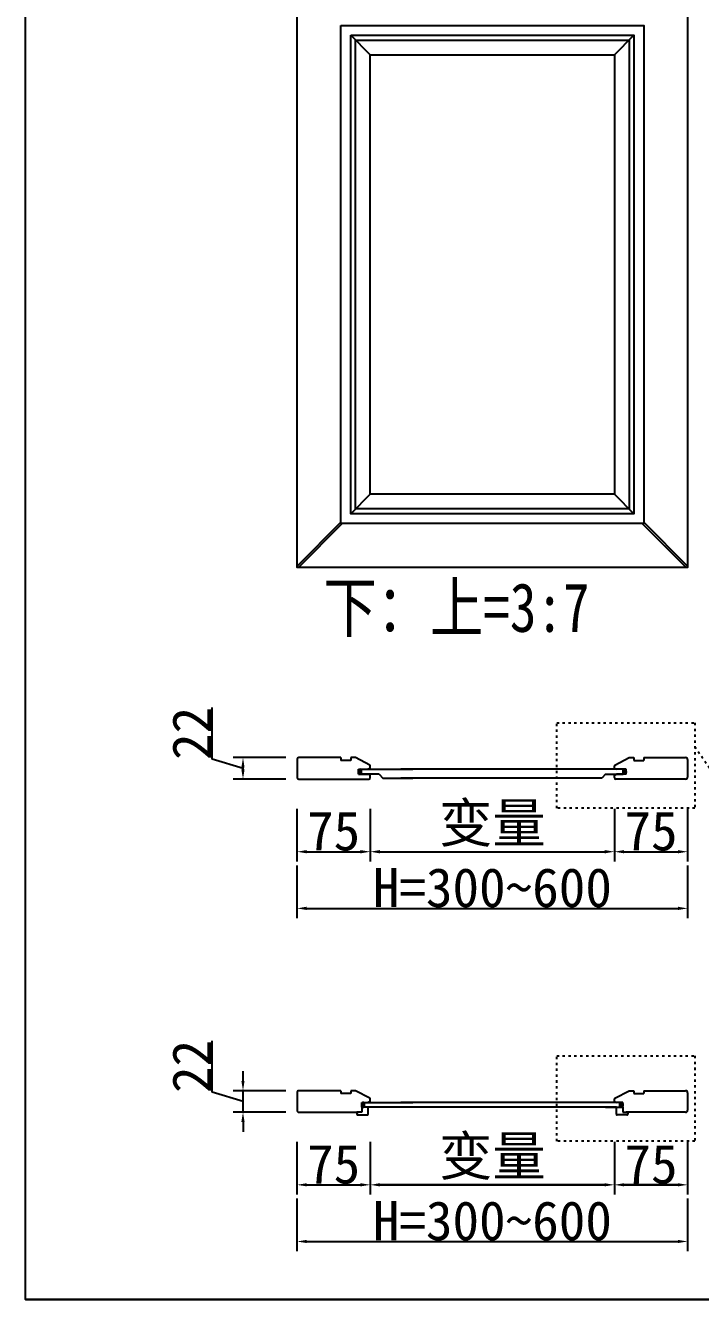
# Model space of a CAD drawing. Header units: millimetres. Extents: x 85186 to 129000, y -77269 to -36327.
# Drawn here: x 96769 to 97460, y -72417 to -71113 of the extents above; entities that cross this region are included whole.
import ezdxf

# ---------------------------------------------------------------- set-up
doc = ezdxf.new("R2010")
doc.units = ezdxf.units.MM
doc.linetypes.add('100', pattern=[30, 12, -18])
doc.layers.add('粗实线', color=7, linetype='Continuous')
doc.layers.add('细实线', color=251, linetype='Continuous')
doc.styles.add('KLF-1_宋体', font='SimSun.ttf')
doc.styles.get("Standard").update_dxf_attribs({"font": 'SimSun.ttf'})
doc.styles.add('宋体', font='SimSun.ttf', dxfattribs={"width": 0.8})
doc.dimstyles.new('客来福标注小', dxfattribs={"dimscale": 20, "dimtxt": 2, "dimasz": 0.5, "dimexe": 0.5, "dimexo": 0, "dimgap": 0.05, "dimtad": 1, "dimdec": 0, "dimzin": 0, "dimdsep": 46, "dimtxsty": 'Standard', "dimcen": 0, "dimclrd": 256, "dimclre": 256, "dimclrt": 256, "dimadec": 0, "dimazin": 0, "dimtfac": 1, "dimtdec": 0, "dimtofl": 0, "dimtmove": 1, "dimatfit": 3, "dimfxl": 2.2, "dimfxlon": 1, "dimtolj": 1, "dimtzin": 0, "dimarcsym": 0})

# ---------------------------------------------------------------- blocks, each defined once
blk = doc.blocks.new('*D3259')
at = {"lineweight": -2, "transparency": 16777216}
for p, q in [((97046.9, -71914.7), (97046.9, -71968.7)), ((97121.9, -71914.7), (97121.9, -71968.7)), ((97056.9, -71958.7), (97111.9, -71958.7))]:
    blk.add_line(p, q, dxfattribs=at)
at = {"transparency": 16777216}
for points in [[(97056.9, -71957), (97056.9, -71960.4), (97046.9, -71958.7)], [(97111.9, -71957), (97111.9, -71960.4), (97121.9, -71958.7)]]:
    blk.add_solid(points, dxfattribs=at)
at = {"layer": 'Defpoints', "color": 0, "transparency": 16777216}
for p in [(97046.9, -71885.6), (97121.9, -71884.4), (97121.9, -71958.7)]:
    blk.add_point(p, dxfattribs=at)
at = {"transparency": 16777216, "insert": (97084.4, -71937.7), "char_height": 40, "attachment_point": 5, "style": 'KLF-1_宋体'}
blk.add_mtext('\\A1;75', dxfattribs=at)
blk = doc.blocks.new('*D3260')
at = {"lineweight": -2, "transparency": 16777216}
for p, q in [((97121.9, -71914.7), (97121.9, -71968.7)), ((97372, -71914.7), (97372, -71968.7)), ((97131.9, -71958.7), (97362, -71958.7))]:
    blk.add_line(p, q, dxfattribs=at)
at = {"transparency": 16777216}
for points in [[(97131.9, -71957), (97131.9, -71960.4), (97121.9, -71958.7)], [(97362, -71957), (97362, -71960.4), (97372, -71958.7)]]:
    blk.add_solid(points, dxfattribs=at)
at = {"layer": 'Defpoints', "color": 0, "transparency": 16777216}
for p in [(97121.9, -71884.4), (97372, -71893.8), (97372, -71958.7)]:
    blk.add_point(p, dxfattribs=at)
at = {"transparency": 16777216, "insert": (97247, -71931.4), "char_height": 40, "attachment_point": 5, "style": 'KLF-1_宋体'}
blk.add_mtext('\\A1;变量', dxfattribs=at)
blk = doc.blocks.new('*D3261')
at = {"lineweight": -2, "transparency": 16777216}
for p, q in [((97372, -71914.7), (97372, -71968.7)), ((97447, -71914.7), (97447, -71968.7)), ((97382, -71958.7), (97437, -71958.7))]:
    blk.add_line(p, q, dxfattribs=at)
at = {"transparency": 16777216}
for points in [[(97382, -71957), (97382, -71960.4), (97372, -71958.7)], [(97437, -71957), (97437, -71960.4), (97447, -71958.7)]]:
    blk.add_solid(points, dxfattribs=at)
at = {"layer": 'Defpoints', "color": 0, "transparency": 16777216}
for p in [(97447, -71885.6), (97372, -71893.8), (97447, -71958.7)]:
    blk.add_point(p, dxfattribs=at)
at = {"transparency": 16777216, "insert": (97409.5, -71937.7), "char_height": 40, "attachment_point": 5, "style": 'KLF-1_宋体'}
blk.add_mtext('\\A1;75', dxfattribs=at)
blk = doc.blocks.new('*D3262')
at = {"lineweight": -2, "transparency": 16777216}
for p, q in [((96960.1, -71863.9), (96960.1, -71811.2)), ((96991.6, -71873.4), (96960.1, -71863.9)), ((97035.6, -71862.4), (96981.6, -71862.4)), ((96991.6, -71874.4), (96991.6, -71872.4)), ((97035.6, -71884.4), (96981.6, -71884.4))]:
    blk.add_line(p, q, dxfattribs=at)
at = {"transparency": 16777216}
for points in [[(96989.9, -71872.4), (96993.2, -71872.4), (96991.6, -71862.4)], [(96989.9, -71874.4), (96993.2, -71874.4), (96991.6, -71884.4)]]:
    blk.add_solid(points, dxfattribs=at)
at = {"layer": 'Defpoints', "color": 0, "transparency": 16777216}
for p in [(96991.6, -71862.4), (97073.4, -71862.4), (97073.4, -71884.4)]:
    blk.add_point(p, dxfattribs=at)
at = {"transparency": 16777216, "insert": (96939.1, -71837.6), "char_height": 40, "attachment_point": 5, "rotation": 90, "style": 'KLF-1_宋体'}
blk.add_mtext('\\A1;22', dxfattribs=at)
blk = doc.blocks.new('*D3263')
at = {"lineweight": -2, "transparency": 16777216}
for p, q in [((97046.9, -71972.7), (97046.9, -72026.7)), ((97447, -71972.7), (97447, -72026.7)), ((97056.9, -72016.7), (97437, -72016.7))]:
    blk.add_line(p, q, dxfattribs=at)
at = {"transparency": 16777216}
for points in [[(97056.9, -72015), (97056.9, -72018.4), (97046.9, -72016.7)], [(97437, -72015), (97437, -72018.4), (97447, -72016.7)]]:
    blk.add_solid(points, dxfattribs=at)
at = {"layer": 'Defpoints', "color": 0, "transparency": 16777216}
for p in [(97447, -71877.5, 0), (97046.9, -71923.9, 0), (97447, -72016.7)]:
    blk.add_point(p, dxfattribs=at)
at = {"transparency": 16777216, "insert": (97247, -71995.7), "char_height": 40, "attachment_point": 5, "style": 'KLF-1_宋体'}
blk.add_mtext('\\A1;H=300~600', dxfattribs=at)
blk = doc.blocks.new('*D3277')
at = {"lineweight": -2, "transparency": 16777216}
for p, q in [((97046.9, -72255.7), (97046.9, -72309.7)), ((97121.9, -72255.7), (97121.9, -72309.7)), ((97056.9, -72299.7), (97111.9, -72299.7))]:
    blk.add_line(p, q, dxfattribs=at)
at = {"transparency": 16777216}
for points in [[(97056.9, -72298), (97056.9, -72301.3), (97046.9, -72299.7)], [(97111.9, -72298), (97111.9, -72301.3), (97121.9, -72299.7)]]:
    blk.add_solid(points, dxfattribs=at)
at = {"layer": 'Defpoints', "color": 0, "transparency": 16777216}
for p in [(97046.9, -72226.6), (97121.9, -72225.4), (97121.9, -72299.7)]:
    blk.add_point(p, dxfattribs=at)
at = {"transparency": 16777216, "insert": (97084.4, -72278.7), "char_height": 40, "attachment_point": 5, "style": 'KLF-1_宋体'}
blk.add_mtext('\\A1;75', dxfattribs=at)
blk = doc.blocks.new('*D3278')
at = {"lineweight": -2, "transparency": 16777216}
for p, q in [((97121.9, -72255.7), (97121.9, -72309.7)), ((97372, -72255.7), (97372, -72309.7)), ((97131.9, -72299.7), (97362, -72299.7))]:
    blk.add_line(p, q, dxfattribs=at)
at = {"transparency": 16777216}
for points in [[(97131.9, -72298), (97131.9, -72301.3), (97121.9, -72299.7)], [(97362, -72298), (97362, -72301.3), (97372, -72299.7)]]:
    blk.add_solid(points, dxfattribs=at)
at = {"layer": 'Defpoints', "color": 0, "transparency": 16777216}
for p in [(97372, -72222.6), (97121.9, -72225.4), (97372, -72299.7)]:
    blk.add_point(p, dxfattribs=at)
at = {"transparency": 16777216, "insert": (97247, -72272.4), "char_height": 40, "attachment_point": 5, "style": 'KLF-1_宋体'}
blk.add_mtext('\\A1;变量', dxfattribs=at)
blk = doc.blocks.new('*D3279')
at = {"lineweight": -2, "transparency": 16777216}
for p, q in [((97372, -72255.7), (97372, -72309.7)), ((97447, -72255.7), (97447, -72309.7)), ((97382, -72299.7), (97437, -72299.7))]:
    blk.add_line(p, q, dxfattribs=at)
at = {"transparency": 16777216}
for points in [[(97382, -72298), (97382, -72301.3), (97372, -72299.7)], [(97437, -72298), (97437, -72301.3), (97447, -72299.7)]]:
    blk.add_solid(points, dxfattribs=at)
at = {"layer": 'Defpoints', "color": 0, "transparency": 16777216}
for p in [(97372, -72222.6), (97447, -72218.5, 0), (97447, -72299.7)]:
    blk.add_point(p, dxfattribs=at)
at = {"transparency": 16777216, "insert": (97409.5, -72278.7), "char_height": 40, "attachment_point": 5, "style": 'KLF-1_宋体'}
blk.add_mtext('\\A1;75', dxfattribs=at)
blk = doc.blocks.new('*D3280')
at = {"lineweight": -2, "transparency": 16777216}
for p, q in [((96960.1, -72204.9), (96960.1, -72152.2)), ((96991.6, -72193.3), (96991.6, -72183.3)), ((96991.6, -72214.3), (96960.1, -72204.9)), ((97035.6, -72203.3), (96981.6, -72203.3)), ((96991.6, -72225.3), (96991.6, -72203.3)), ((97035.6, -72225.3), (96981.6, -72225.3)), ((96991.6, -72235.3), (96991.6, -72245.3))]:
    blk.add_line(p, q, dxfattribs=at)
at = {"transparency": 16777216}
for points in [[(96989.9, -72193.3), (96993.2, -72193.3), (96991.6, -72203.3)], [(96989.9, -72235.3), (96993.2, -72235.3), (96991.6, -72225.3)]]:
    blk.add_solid(points, dxfattribs=at)
at = {"layer": 'Defpoints', "color": 0, "transparency": 16777216}
for p in [(96991.6, -72203.3), (97073.4, -72203.3), (97073.4, -72225.3)]:
    blk.add_point(p, dxfattribs=at)
at = {"transparency": 16777216, "insert": (96939.1, -72178.5), "char_height": 40, "attachment_point": 5, "rotation": 90, "style": 'KLF-1_宋体'}
blk.add_mtext('\\A1;22', dxfattribs=at)
blk = doc.blocks.new('*D3281')
at = {"lineweight": -2, "transparency": 16777216}
for p, q in [((97046.9, -72313.7), (97046.9, -72367.7)), ((97447, -72313.7), (97447, -72367.7)), ((97056.9, -72357.7), (97437, -72357.7))]:
    blk.add_line(p, q, dxfattribs=at)
at = {"transparency": 16777216}
for points in [[(97056.9, -72356), (97056.9, -72359.3), (97046.9, -72357.7)], [(97437, -72356), (97437, -72359.3), (97447, -72357.7)]]:
    blk.add_solid(points, dxfattribs=at)
at = {"layer": 'Defpoints', "color": 0, "transparency": 16777216}
for p in [(97447, -72218.5, 0), (97046.9, -72264.9, 0), (97447, -72357.7)]:
    blk.add_point(p, dxfattribs=at)
at = {"transparency": 16777216, "insert": (97247, -72336.7), "char_height": 40, "attachment_point": 5, "style": 'KLF-1_宋体'}
blk.add_mtext('\\A1;H=300~600', dxfattribs=at)
blk = doc.blocks.new('*D3293')
at = {"lineweight": -2, "transparency": 16777216}
for p, q in [((97372, -72255.7), (97372, -72309.7)), ((97447, -72255.7), (97447, -72309.7)), ((97437, -72299.7), (97382, -72299.7))]:
    blk.add_line(p, q, dxfattribs=at)
at = {"transparency": 16777216}
for points in [[(97382, -72298), (97382, -72301.3), (97372, -72299.7)], [(97437, -72298), (97437, -72301.3), (97447, -72299.7)]]:
    blk.add_solid(points, dxfattribs=at)
at = {"layer": 'Defpoints', "color": 0, "transparency": 16777216}
for p in [(97372, -72225.4), (97447, -72226.6), (97372, -72299.7)]:
    blk.add_point(p, dxfattribs=at)
at = {"transparency": 16777216, "insert": (97409.5, -72278.7), "char_height": 40, "attachment_point": 5, "style": 'KLF-1_宋体'}
blk.add_mtext('\\A1;75', dxfattribs=at)
blk = doc.blocks.new('*D3294')
at = {"lineweight": -2, "transparency": 16777216}
for p, q in [((97121.9, -72255.7), (97121.9, -72309.7)), ((97372, -72255.7), (97372, -72309.7)), ((97362, -72299.7), (97131.9, -72299.7))]:
    blk.add_line(p, q, dxfattribs=at)
at = {"transparency": 16777216}
for points in [[(97131.9, -72298), (97131.9, -72301.3), (97121.9, -72299.7)], [(97362, -72298), (97362, -72301.3), (97372, -72299.7)]]:
    blk.add_solid(points, dxfattribs=at)
at = {"layer": 'Defpoints', "color": 0, "transparency": 16777216}
for p in [(97121.9, -72222.6), (97372, -72225.4), (97121.9, -72299.7)]:
    blk.add_point(p, dxfattribs=at)
at = {"transparency": 16777216, "insert": (97247, -72272.4), "char_height": 40, "attachment_point": 5, "style": 'KLF-1_宋体'}
blk.add_mtext('\\A1;变量', dxfattribs=at)

msp = doc.modelspace()

# ---------------------------------------------------------------- hatches: boundary and pattern name
at = {"layer": '细实线'}
h = msp.add_hatch(color=256, dxfattribs=at)
edge = h.paths.add_edge_path()
edge.add_ellipse((97111.416, -71876.865), major_axis=(0, 2.5), ratio=0.6, start_angle=90, end_angle=180, ccw=False)
edge.add_ellipse((97111.416, -71876.865), major_axis=(0, 2.5), ratio=0.6, start_angle=0, end_angle=90, ccw=False)
edge.add_ellipse((97111.416, -71876.865), major_axis=(0, 2.5), ratio=0.6, start_angle=180, end_angle=360, ccw=False)
h = msp.add_hatch(color=256, dxfattribs=at)
edge = h.paths.add_edge_path()
edge.add_ellipse((97382.51, -71876.865), major_axis=(0, 2.5), ratio=0.6, start_angle=180, end_angle=270)
edge.add_ellipse((97382.51, -71876.865), major_axis=(0, 2.5), ratio=0.6, start_angle=270, end_angle=360)
edge.add_ellipse((97382.51, -71876.865), major_axis=(0, 2.5), ratio=0.6, start_angle=0, end_angle=180)
h = msp.add_hatch(color=256, dxfattribs=at)
edge = h.paths.add_edge_path()
edge.add_ellipse((97114.677, -72217.85), major_axis=(0, 2.5), ratio=0.6, start_angle=90, end_angle=180, ccw=False)
edge.add_ellipse((97114.677, -72217.85), major_axis=(0, 2.5), ratio=0.6, start_angle=0, end_angle=90, ccw=False)
edge.add_ellipse((97114.677, -72217.85), major_axis=(0, 2.5), ratio=0.6, start_angle=180, end_angle=360, ccw=False)
h = msp.add_hatch(color=256, dxfattribs=at)
edge = h.paths.add_edge_path()
edge.add_ellipse((97379.249, -72217.85), major_axis=(0, 2.5), ratio=0.6, start_angle=180, end_angle=270)
edge.add_ellipse((97379.249, -72217.85), major_axis=(0, 2.5), ratio=0.6, start_angle=270, end_angle=360)
edge.add_ellipse((97379.249, -72217.85), major_axis=(0, 2.5), ratio=0.6, start_angle=0, end_angle=180)

# ---------------------------------------------------------------- linework, layer by layer
for p, q in [((97130.916, -71879.365, 0), (97134.916, -71883.365, 0)), ((97363.01, -71879.365, 0), (97359.01, -71883.365, 0)), ((97119.916, -72220.35), (97113.177, -72220.35)), ((97113.177, -72220.35), (97113.177, -72225.35)), ((97119.916, -72227.2), (97119.916, -72220.35)), ((97374.01, -72227.2), (97374.01, -72220.35)), ((97374.01, -72220.35), (97380.749, -72220.35)), ((97380.749, -72220.35), (97380.749, -72225.35)), ((96768.765, -72417.089), (99785.863, -72417.089))]:
    msp.add_line(p, q)
at = {"color": 0}
for p, q in [((97113.177, -72220.35), (97113.177, -72225.35)), ((97380.749, -72220.35), (97380.749, -72225.35)), ((97113.177, -72225.35), (97108.177, -72225.35)), ((97108.177, -72225.35), (97108.177, -72227.2)), ((97109.177, -72228.2), (97118.916, -72228.2)), ((97384.749, -72228.2), (97375.01, -72228.2)), ((97380.749, -72225.35), (97385.749, -72225.35)), ((97385.749, -72225.35), (97385.749, -72227.2))]:
    msp.add_line(p, q, dxfattribs=at)
msp.add_lwpolyline([(96768.765, -69528.396), (99785.863, -69528.396), (99785.863, -72417.089), (96768.765, -72417.089)], close=True, dxfattribs=at)
at = {"color": 251, "linetype": '100', "ltscale": 0.2, "elevation": 0}
msp.add_lwpolyline([(97312.945, -71826.77), (97454.573, -71826.77), (97454.573, -71914.135), (97312.945, -71914.135)], close=True, dxfattribs=at)
at = {"color": 251, "linetype": '100', "ltscale": 0.2}
msp.add_lwpolyline([(97312.945, -72167.754), (97454.573, -72167.754), (97454.573, -72255.119), (97312.945, -72255.119)], close=True, dxfattribs=at)
at = {"color": 0}
for centre, start, end in [((97109.177, -72227.2), 180, 270), ((97118.916, -72227.2), 270, 0), ((97375.01, -72227.2), 180, 270), ((97384.749, -72227.2), 270, 0)]:
    msp.add_arc(centre, 1, start, end, dxfattribs=at)
at = {"color": 251, "linetype": '100', "ltscale": 0.2}
msp.add_open_spline([(97454.573, -71851.076, 0), (97479.521, -71888.169, 0), (97518.783, -71946.545, 0), (97578.343, -71886.87, 0), (97603.142, -71893.636, 0), (97610.229, -71897.313, 0)], degree=3, knots=[0, 0, 0, 0, 104.12393614, 163.86704004, 188.21827368, 188.21827368, 188.21827368, 188.21827368], dxfattribs=at)
at = {"layer": '粗实线'}
for p, q in [((97046.916, -71864.365, 0), (97046.916, -71882.365, 0)), ((97091.916, -71862.365, 0), (97048.916, -71862.365, 0)), ((97091.916, -71862.365, 0), (97091.916, -71865.365, 0)), ((97101.916, -71865.365, 0), (97091.916, -71865.365, 0)), ((97106.916, -71862.365, 0), (97101.916, -71862.365, 0)), ((97101.916, -71862.365, 0), (97101.916, -71865.365, 0)), ((97121.387, -71870.083, 0), (97106.916, -71862.365, 0)), ((97121.916, -71873.365, 0), (97121.916, -71870.965, 0)), ((97372.01, -71873.365, 0), (97372.01, -71870.965, 0)), ((97372.54, -71870.083, 0), (97387.01, -71862.365, 0)), ((97387.01, -71862.365, 0), (97392.01, -71862.365, 0)), ((97392.01, -71862.365, 0), (97392.01, -71865.365, 0)), ((97392.01, -71865.365, 0), (97402.01, -71865.365, 0)), ((97402.01, -71862.365, 0), (97445.01, -71862.365, 0)), ((97402.01, -71862.365, 0), (97402.01, -71865.365, 0)), ((97447.01, -71864.365, 0), (97447.01, -71882.365, 0)), ((97048.916, -71884.365, 0), (97120.416, -71884.365, 0)), ((97109.916, -71874.365, 0), (97119.916, -71874.365, 0)), ((97109.916, -71879.365, 0), (97109.916, -71874.365, 0)), ((97109.916, -71879.365, 0), (97119.916, -71879.365, 0)), ((97112.916, -71879.365, 0), (97112.916, -71874.365, 0)), ((97112.916, -71874.365, 0), (97165.659, -71874.365, 0)), ((97130.916, -71879.365, 0), (97112.916, -71879.365, 0)), ((97121.916, -71873.365, 0), (97119.916, -71874.365, 0)), ((97121.916, -71880.365, 0), (97119.916, -71879.365, 0)), ((97121.916, -71882.865, 0), (97121.916, -71880.365, 0)), ((97134.916, -71883.365, 0), (97165.685, -71883.365, 0)), ((97359.01, -71883.365, 0), (97153.354, -71883.365, 0)), ((97381.01, -71874.365, 0), (97153.38, -71874.365, 0)), ((97363.01, -71879.365, 0), (97381.01, -71879.365, 0)), ((97372.01, -71873.365, 0), (97374.01, -71874.365, 0)), ((97372.01, -71880.365, 0), (97374.01, -71879.365, 0)), ((97372.01, -71882.865, 0), (97372.01, -71880.365, 0)), ((97445.01, -71884.365, 0), (97373.51, -71884.365, 0)), ((97384.01, -71874.365, 0), (97374.01, -71874.365, 0)), ((97384.01, -71879.365, 0), (97374.01, -71879.365, 0)), ((97381.01, -71879.365, 0), (97381.01, -71874.365, 0)), ((97384.01, -71879.365, 0), (97384.01, -71874.365, 0)), ((97046.916, -72205.35), (97046.916, -72223.35)), ((97091.916, -72203.35), (97048.916, -72203.35)), ((97091.916, -72203.35), (97091.916, -72206.35)), ((97101.916, -72206.35), (97091.916, -72206.35)), ((97106.916, -72203.35), (97101.916, -72203.35)), ((97101.916, -72203.35), (97101.916, -72206.35)), ((97121.387, -72211.067), (97106.916, -72203.35)), ((97372.54, -72211.067), (97387.01, -72203.35)), ((97387.01, -72203.35), (97392.01, -72203.35)), ((97392.01, -72203.35), (97392.01, -72206.35)), ((97392.01, -72206.35), (97402.01, -72206.35)), ((97402.01, -72203.35), (97445.01, -72203.35)), ((97402.01, -72203.35), (97402.01, -72206.35)), ((97447.01, -72205.35), (97447.01, -72223.35)), ((97113.177, -72215.35), (97119.916, -72215.35)), ((97113.177, -72220.35), (97113.177, -72215.35)), ((97116.177, -72220.35), (97116.177, -72215.35)), ((97121.916, -72214.35), (97119.916, -72215.35)), ((97121.916, -72214.35), (97121.916, -72211.95)), ((97363.01, -72220.35), (97380.749, -72220.35)), ((97372.01, -72214.35), (97372.01, -72211.95)), ((97372.01, -72214.35), (97374.01, -72215.35)), ((97372.01, -72214.35), (97374.01, -72215.35)), ((97380.749, -72215.35), (97374.01, -72215.35)), ((97380.749, -72215.35), (97374.01, -72215.35)), ((97377.749, -72220.35), (97377.749, -72215.35)), ((97380.749, -72220.35), (97380.749, -72215.35)), ((97048.916, -72225.35), (97109.916, -72225.35)), ((97445.01, -72225.35), (97384.01, -72225.35))]:
    msp.add_line(p, q, dxfattribs=at)
at = {"layer": '粗实线', "color": 4}
for p, q in [((97374.01, -72220.35), (97113.177, -72220.35)), ((97116.177, -72215.35), (97165.659, -72215.35)), ((97380.749, -72215.35), (97153.38, -72215.35))]:
    msp.add_line(p, q, dxfattribs=at)
at = {"layer": '粗实线'}
for points in [[(97046.916, -69667.82), (97447.01, -69667.82), (97447.01, -71667.82), (97046.916, -71667.82)], [(97121.916, -71142.924), (97372.01, -71142.924), (97372.01, -71592.82), (97121.916, -71592.82)]]:
    msp.add_lwpolyline(points, close=True, dxfattribs=at)
at = {"layer": '粗实线', "color": 1}
for points in [[(97091.916, -71112.924), (97402.01, -71112.924), (97402.01, -71622.82), (97091.916, -71622.82)], [(97101.916, -71122.924), (97392.01, -71122.924), (97392.01, -71612.82), (97101.916, -71612.82)]]:
    msp.add_lwpolyline(points, close=True, dxfattribs=at)
at = {"layer": '粗实线'}
for centre, radius, start, end in [((97048.916, -71864.365, 0), 2, 90, 180), ((97120.916, -71870.965, 0), 1, 0, 61.927513), ((97373.01, -71870.965, 0), 1, 118.072487, 180), ((97445.01, -71864.365, 0), 2, 0, 90), ((97048.916, -71882.365, 0), 2, 180, 270), ((97120.416, -71882.865, 0), 1.5, 270, 0), ((97373.51, -71882.865, 0), 1.5, 180, 270), ((97445.01, -71882.365, 0), 2, 270, 0), ((97048.916, -72205.35), 2, 90, 180), ((97120.916, -72211.95), 1, 0, 61.927513), ((97373.01, -72211.95), 1, 118.072487, 180), ((97445.01, -72205.35), 2, 0, 90), ((97048.916, -72223.35), 2, 180, 270), ((97445.01, -72223.35), 2, 270, 0)]:
    msp.add_arc(centre, radius, start, end, dxfattribs=at)
at = {"layer": '细实线'}
for p, q in [((97121.916, -71142.924, 0), (97101.916, -71122.924, 0)), ((97372.01, -71142.924, 0), (97392.01, -71122.924, 0)), ((97121.916, -71592.82, 0), (97101.916, -71612.82, 0)), ((97372.01, -71592.82, 0), (97392.01, -71612.82, 0)), ((97091.916, -71621.406, 0), (97046.916, -71666.406, 0)), ((97093.33, -71622.82, 0), (97048.33, -71667.82, 0)), ((97400.596, -71622.82, 0), (97445.596, -71667.82, 0)), ((97402.01, -71621.406, 0), (97447.01, -71666.406, 0))]:
    msp.add_line(p, q, dxfattribs=at)
msp.add_lwpolyline([(97106.916, -71127.924), (97387.01, -71127.924), (97387.01, -71607.82), (97106.916, -71607.82)], close=True, dxfattribs=at)
at = {"layer": '细实线', "extrusion": (0, 0, -1)}
for centre in [(97111.416, -71876.865, 0), (97114.677, -72217.85)]:
    msp.add_ellipse(centre, major_axis=(0, 2.5), ratio=0.6, dxfattribs=at)
at = {"layer": '细实线'}
for centre in [(97382.51, -71876.865, 0), (97379.249, -72217.85)]:
    msp.add_ellipse(centre, major_axis=(0, 2.5), ratio=0.6, dxfattribs=at)

# ---------------------------------------------------------------- texts
at = {"color": 0, "insert": (97074.049, -71683.646), "char_height": 50, "width": 365.74022, "attachment_point": 1, "style": '宋体'}
msp.add_mtext('下：上=3:7', dxfattribs=at)

# ---------------------------------------------------------------- dimensions: what is measured, and where the dimension line sits
at = {"color": 0}
for base, p1, p2, angle, picture, middle in [((96991.566, -71862.365, 0), (97073.45, -71884.365, 0), (97073.45, -71862.365, 0), 90, '*D3262', (96939.066, -71862.915, 0)), ((96991.566, -72203.35), (97073.45, -72225.35), (97073.45, -72203.35), 90, '*D3280', (96939.066, -72203.9)), ((97372.01, -72299.678), (97447.01, -72226.562), (97372.01, -72225.362), 180, '*D3293', (97409.51, -72278.678))]:
    dim = msp.add_linear_dim(base=base, p1=p1, p2=p2, angle=angle, dimstyle='客来福标注小', override={"dimtxsty": 'KLF-1_宋体'}, dxfattribs=at)
    dim.commit()
    dim.dimension.update_dxf_attribs({"geometry": picture, "text_midpoint": middle})
for base, p1, p2, text, picture, middle in [((97447.01, -72016.696, 0), (97046.916, -71923.867, 0), (97447.01, -71877.529, 0), 'H=300~600', '*D3263', (97246.963, -71995.696, 0)), ((97372.01, -71958.694, 0), (97121.916, -71884.378, 0), (97372.01, -71893.828, 0), '变量', '*D3260', (97246.963, -71931.437, 0)), ((97447.01, -72357.68), (97046.916, -72264.851, 0), (97447.01, -72218.513, 0), 'H=300~600', '*D3281', (97246.963, -72336.68)), ((97372.01, -72299.678), (97121.916, -72225.362), (97372.01, -72222.6), '变量', '*D3278', (97246.963, -72272.421))]:
    dim = msp.add_linear_dim(base=base, p1=p1, p2=p2, text=text, dimstyle='客来福标注小', override={"dimtxsty": 'KLF-1_宋体'}, dxfattribs=at)
    dim.commit()
    dim.dimension.update_dxf_attribs({"geometry": picture, "text_midpoint": middle})
for base, p1, p2, picture, middle in [((97121.916, -71958.694, 0), (97046.916, -71885.578, 0), (97121.916, -71884.378, 0), '*D3259', (97084.416, -71937.694, 0)), ((97447.01, -71958.694, 0), (97372.01, -71893.828, 0), (97447.01, -71885.578, 0), '*D3261', (97409.51, -71937.694, 0)), ((97447.01, -72299.678), (97372.01, -72222.6), (97447.01, -72218.513, 0), '*D3279', (97409.51, -72278.678)), ((97121.916, -72299.678), (97046.916, -72226.562), (97121.916, -72225.362), '*D3277', (97084.416, -72278.678))]:
    dim = msp.add_linear_dim(base=base, p1=p1, p2=p2, dimstyle='客来福标注小', override={"dimtxsty": 'KLF-1_宋体'}, dxfattribs=at)
    dim.commit()
    dim.dimension.update_dxf_attribs({"geometry": picture, "text_midpoint": middle})
dim = msp.add_linear_dim(base=(97121.916, -72299.678), p1=(97372.01, -72225.362), p2=(97121.916, -72222.6), angle=180, text='变量', dimstyle='客来福标注小', override={"dimtxsty": 'KLF-1_宋体'}, dxfattribs=at)
dim.commit()
dim.dimension.update_dxf_attribs({"geometry": '*D3294', "text_midpoint": (97246.963, -72272.421)})

doc.saveas('drawing.dxf')
